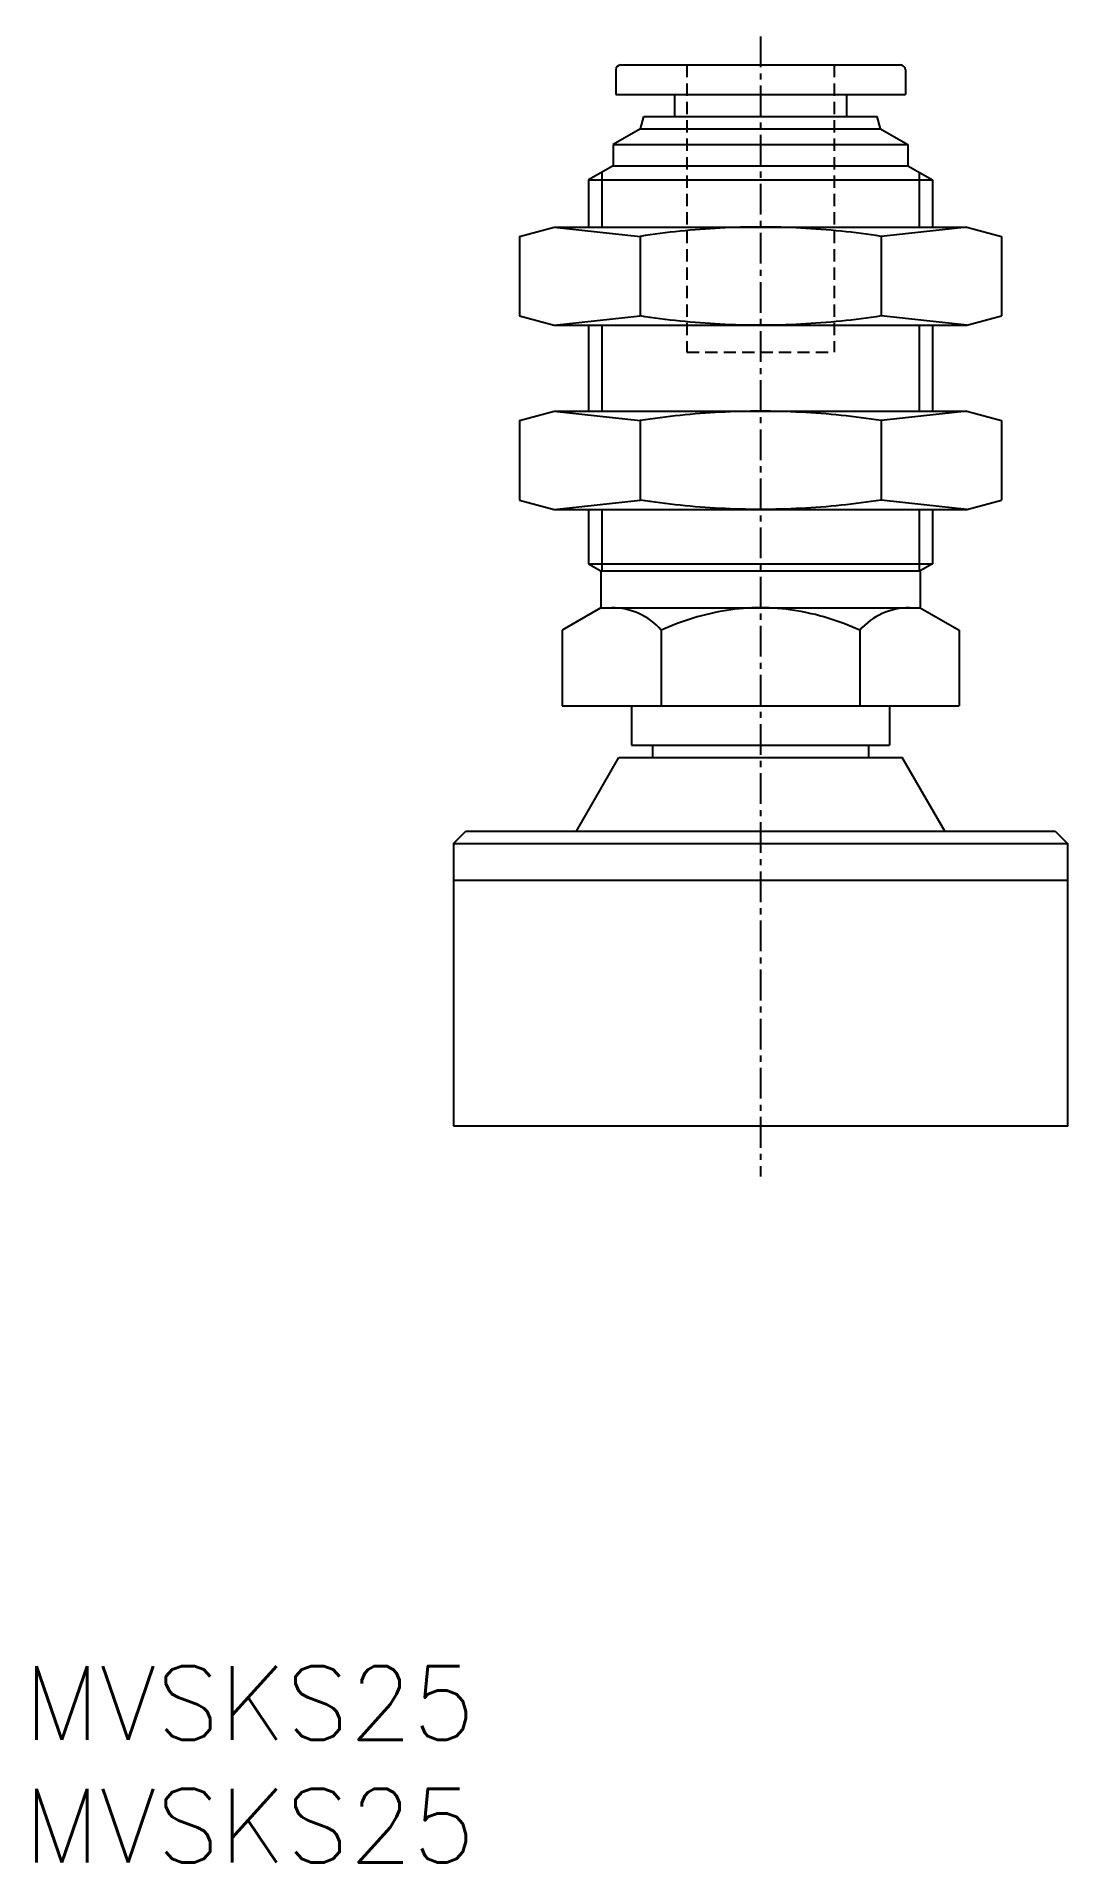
# Model space of a CAD drawing. Extents: x 0.5 to 42.5, y 0 to 74.4.
import ezdxf

# ---------------------------------------------------------------- set-up
doc = ezdxf.new("R2010")
doc.units = 0
doc.linetypes.add('CENTER', pattern=[2, 1.25, -0.25, 0.25, -0.25])
doc.linetypes.add('DASHED', pattern=[0.75, 0.5, -0.25])
doc.layers.get('0').update_dxf_attribs({"linetype": 'CONTINUOUS'})
doc.layers.add('CENTER', color=1, linetype='CENTER')
doc.styles.get("Standard").update_dxf_attribs({"font": 'txt.shx'})

# ---------------------------------------------------------------- blocks, each defined once
blk = doc.blocks.new('*U8')
at = {"color": 7, "linetype": 'CONTINUOUS'}
blk.add_text('MVSKS25', height=3, dxfattribs=at).set_placement((0, 0))
blk = doc.blocks.new('*U9')
at = {"color": 7, "linetype": 'CONTINUOUS'}
blk.add_text('MVSKS25', height=3, dxfattribs=at).set_placement((0, 5))

msp = doc.modelspace()

# ---------------------------------------------------------------- linework, layer by layer
at = {"color": 7, "linetype": 'CONTINUOUS'}
for p, q in [((24.100006, 73), (24.100006, 72)), ((24.299988, 73.2), (35.700012, 73.2)), ((35.899994, 73), (35.899994, 72)), ((24.100006, 72), (35.899994, 72)), ((26.5, 72), (26.5, 71.10001)), ((33.5, 72), (33.5, 71.10001)), ((25.116009, 70.6), (25.249984, 71.10001)), ((25.25, 71.10001), (34.75, 71.10001)), ((34.88397, 70.59999), (34.749995, 71.09999)), ((24, 69.95566), (24, 69.10001)), ((24, 69.95566), (36, 69.95566)), ((25.116045, 70.6), (24.000015, 69.95566)), ((25.116028, 70.60001), (34.883972, 70.60001)), ((34.883987, 70.6), (36.000004, 69.95567)), ((36, 69.95566), (36, 69.10001)), ((24, 69.10001), (23, 68.52264)), ((23, 68.52264), (23, 66.60001)), ((23, 68.52264), (37, 68.52264)), ((23.541504, 68.83528), (23.541504, 66.60001)), ((24, 69.10001), (36, 69.10001)), ((36, 69.10001), (37, 68.52264)), ((36.458496, 68.83528), (36.458496, 66.60001)), ((37, 68.52264), (37, 66.60001)), ((20.185059, 66.22087), (21.600006, 66.60001)), ((20.185059, 66.22087), (20.185059, 62.97914)), ((21.600006, 66.60001), (38.399994, 66.60001)), ((25.092529, 66.22087), (25.092529, 62.97914)), ((34.907471, 66.22087), (34.907471, 62.97914)), ((38.399994, 66.60001), (39.814941, 66.22087)), ((39.814941, 66.22087), (39.814941, 62.97914)), ((20.185059, 62.97914), (21.600006, 62.60001)), ((21.600006, 62.60001), (38.399994, 62.60001)), ((23, 62.60001), (23, 59.10001)), ((23.541504, 62.60001), (23.541504, 59.10001)), ((36.458496, 62.60001), (36.458496, 59.10001)), ((37, 62.60001), (37, 59.10001)), ((38.399994, 62.60001), (39.814941, 62.97914)), ((20.185043, 58.72088), (21.599988, 59.10001)), ((21.600006, 59.10001), (38.399994, 59.10001)), ((38.399986, 59.10001), (39.814946, 58.72087)), ((20.185059, 58.72087), (20.185059, 55.47914)), ((25.092529, 58.72087), (25.092529, 55.47914)), ((34.907471, 58.72087), (34.907471, 55.47914)), ((39.814941, 58.72087), (39.814941, 55.47914)), ((20.185046, 55.47915), (21.600005, 55.10001)), ((21.600006, 55.10001), (38.399994, 55.10001)), ((23, 55.10001), (23, 52.88867)), ((23.541504, 55.10001), (23.541504, 52.60001)), ((36.458496, 55.10001), (36.458496, 52.60001)), ((37, 55.10001), (37, 52.88867)), ((38.400002, 55.10001), (39.814933, 55.47914)), ((23, 52.88867), (37, 52.88867)), ((23.000016, 52.88868), (23.500027, 52.6)), ((37.000012, 52.88869), (36.500015, 52.60001)), ((23.5, 52.60001), (23.5, 51.10001)), ((23.5, 52.60001), (36.5, 52.60001)), ((36.5, 52.60001), (36.5, 51.10001)), ((23.500003, 51.1), (21.917117, 50.18612)), ((23.5, 51.10001), (36.5, 51.10001)), ((36.500026, 51.09999), (38.082911, 50.18611)), ((21.917084, 50.18611), (21.917084, 47.10001)), ((25.958557, 50.18611), (25.958557, 47.10001)), ((34.041443, 50.18611), (34.041443, 47.10001)), ((38.082916, 50.18611), (38.082916, 47.10001)), ((21.917084, 47.10001), (38.082916, 47.10001)), ((24.75, 47.10001), (24.75, 45.5)), ((35.25, 47.10001), (35.25, 45.5)), ((24.75, 45.5), (35.25, 45.5)), ((25.6, 45.5), (25.6, 45)), ((34.400002, 45.5), (34.400002, 45)), ((22.500003, 42.00001), (24.232051, 45)), ((24.232052, 45), (35.767948, 45)), ((37.500002, 42), (35.76795, 45)), ((17.500002, 41.50001), (18.000002, 42.00001)), ((18, 42), (42, 42)), ((42.000001, 42), (42.499996, 41.5)), ((17.5, 41.5), (42.5, 41.5)), ((17.5, 41.5), (17.5, 40)), ((42.5, 41.5), (42.5, 40)), ((17.5, 40), (42.5, 40)), ((17.5, 40), (17.5, 30)), ((42.5, 40), (42.5, 30)), ((17.5, 30), (42.5, 30))]:
    msp.add_line(p, q, dxfattribs=at)
at = {"color": 3, "linetype": 'DASHED'}
for p, q in [((27, 73.2), (27, 61.5)), ((33, 73.2), (33, 61.5)), ((27, 61.5), (33, 61.5))]:
    msp.add_line(p, q, dxfattribs=at)
at = {"color": 7, "linetype": 'CONTINUOUS'}
for points in [[(21.600006, 66.60001), (23.346268, 66.41044), (25.092529, 66.22087)], [(38.399994, 66.60001), (36.653732, 66.41044), (34.907471, 66.22087)], [(21.600006, 62.60001), (23.346268, 62.78957), (25.092529, 62.97914)], [(38.399994, 62.60001), (36.653732, 62.78957), (34.907471, 62.97914)], [(21.600006, 59.10001), (23.346268, 58.91044), (25.092529, 58.72087)], [(38.399994, 59.10001), (36.653732, 58.91044), (34.907471, 58.72087)], [(21.600006, 55.10001), (23.346268, 55.28957), (25.092529, 55.47914)], [(38.399994, 55.10001), (36.653732, 55.28957), (34.907471, 55.47914)]]:
    msp.add_lwpolyline(points, dxfattribs=at)
for points in [[(34.907471, 66.22087, 0.025378871), (31.64263, 66.55736, 0.025955738), (28.357791, 66.55739, 0.025382137), (25.092529, 66.22087)], [(34.907471, 62.97914, -0.025378871), (31.64263, 62.64265, -0.025955738), (28.357791, 62.64263, -0.025382137), (25.092529, 62.97914)], [(34.907471, 58.72087, 0.025378871), (31.64263, 59.05736, 0.025955738), (28.357791, 59.05739, 0.025382137), (25.092529, 58.72087)], [(34.907471, 55.47914, -0.025378871), (31.64263, 55.14265, -0.025955738), (28.357791, 55.14263, -0.025382137), (25.092529, 55.47914)], [(34.041443, 50.18611, 0.067070613), (31.384949, 50.9898, 0.079618247), (28.613428, 50.98955, 0.067027374), (25.958557, 50.18611)]]:
    msp.add_lwpolyline(points, format="xyb", dxfattribs=at)
for centre, radius, start, end in [((24.299988, 73), 0.2, 90, 180), ((35.700012, 73), 0.2, 0, 90), ((23.937836, 48.40901), 2.690985, 41.32951, 90), ((36.062164, 48.40901), 2.690985, 90, 138.67049)]:
    msp.add_arc(centre, radius, start, end, dxfattribs=at)
msp.add_point((42.5, 30), dxfattribs=at)
at = {"layer": 'CENTER', "color": 1, "linetype": 'CENTER'}
msp.add_line((30, 74.35965), (30, 27.93001), dxfattribs=at)

# ---------------------------------------------------------------- block references
at = {"color": 7, "linetype": 'CONTINUOUS'}
for name in ['*U9', '*U8']:
    msp.add_blockref(name, (0, 0), dxfattribs=at)

doc.saveas('drawing.dxf')
